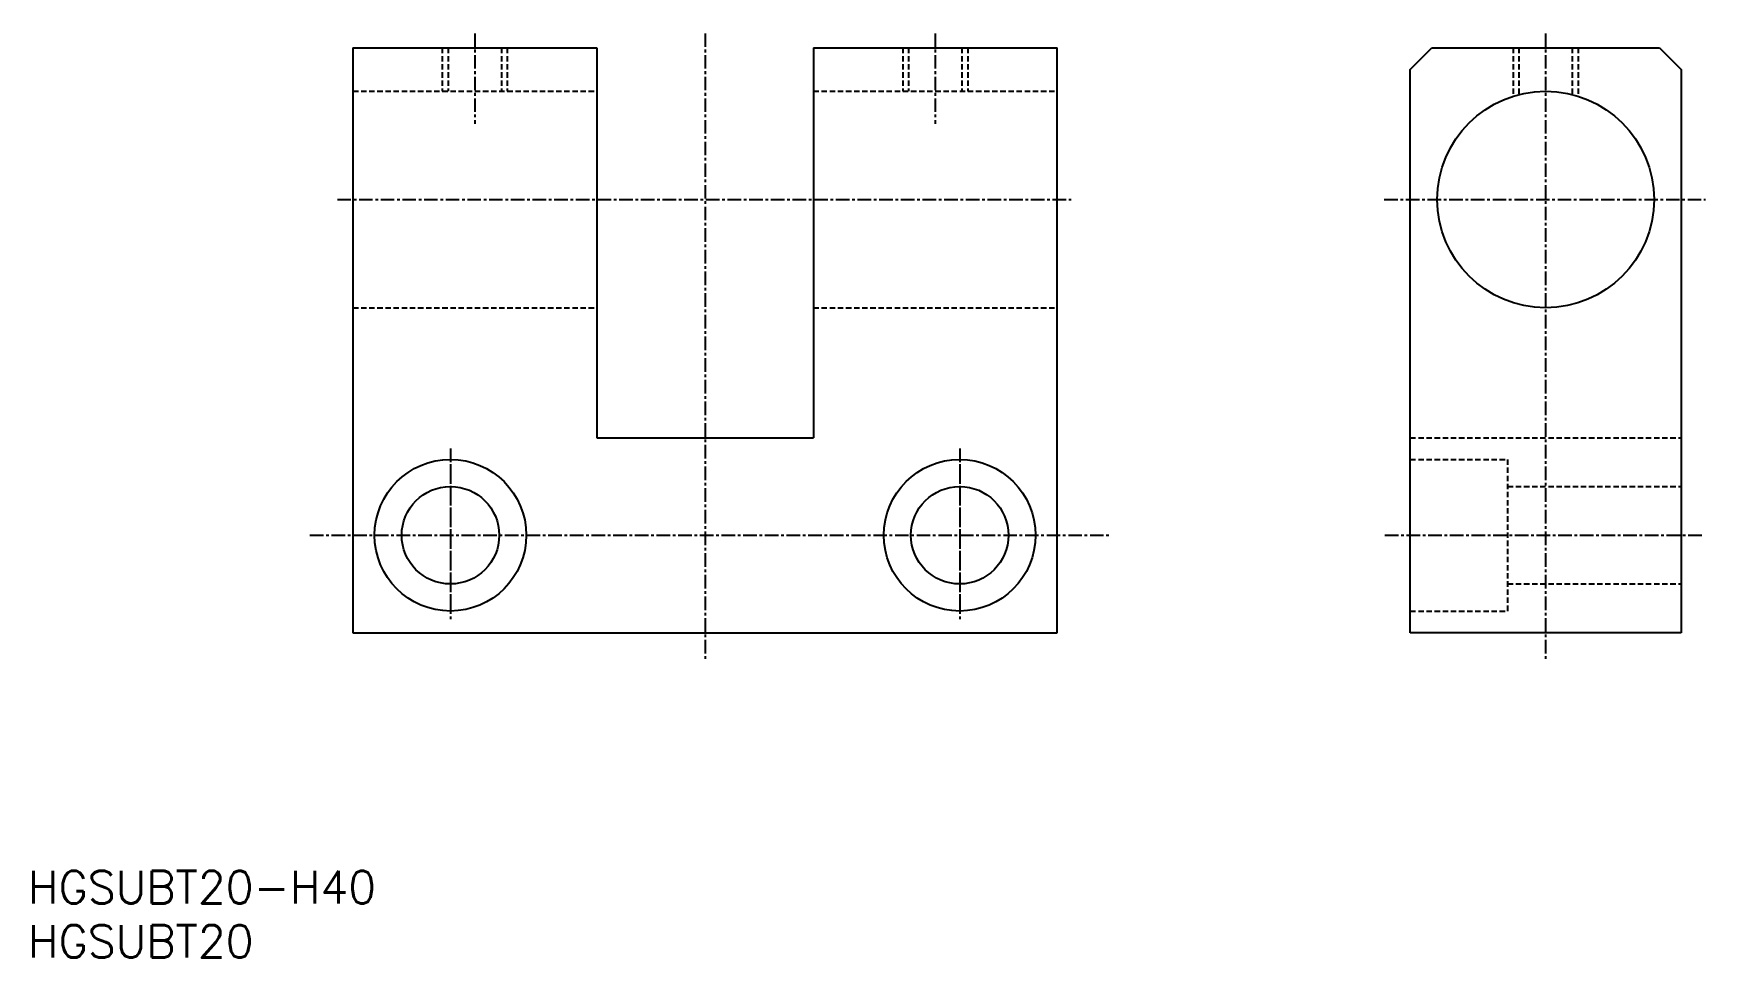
# Model space of a CAD drawing. Extents: x 1 to 155, y 0 to 85.
import ezdxf

# ---------------------------------------------------------------- set-up
doc = ezdxf.new("R2010")
doc.units = 0
doc.linetypes.add('CENTER', pattern=[2, 1.25, -0.25, 0.25, -0.25])
doc.linetypes.add('DASHED', pattern=[0.75, 0.5, -0.25])
doc.layers.get('0').update_dxf_attribs({"linetype": 'CONTINUOUS'})
doc.layers.add('CENTER', color=1, linetype='CENTER')
doc.styles.get("Standard").update_dxf_attribs({"font": 'txt.shx'})

# ---------------------------------------------------------------- blocks, each defined once
blk = doc.blocks.new('*U14')
at = {"color": 7, "linetype": 'CONTINUOUS'}
blk.add_text('HGSUBT20', height=3, dxfattribs=at).set_placement((0, 0))
blk = doc.blocks.new('*U15')
at = {"color": 7, "linetype": 'CONTINUOUS'}
blk.add_text('HGSUBT20-H40', height=3, dxfattribs=at).set_placement((0, 5))

msp = doc.modelspace()

# ---------------------------------------------------------------- linework, layer by layer
at = {"color": 7, "linetype": 'CONTINUOUS'}
for p, q in [((30, 84), (30, 30)), ((30, 84), (52.5, 84)), ((52.5, 84), (52.5, 48)), ((72.5, 84), (72.5, 48)), ((72.5, 84), (95, 84)), ((95, 30), (95, 84)), ((127.58, 82), (129.58, 84)), ((129.58, 84), (150.58, 84)), ((150.58, 84), (152.58, 82)), ((127.58, 30), (127.58, 82)), ((152.58, 82), (152.58, 30)), ((52.5, 48), (72.5, 48)), ((30, 30), (95, 30)), ((152.58, 30), (127.58, 30))]:
    msp.add_line(p, q, dxfattribs=at)
at = {"color": 3, "linetype": 'DASHED'}
for p, q in [((38.25, 84), (38.25, 80)), ((38.79, 84), (38.79, 80)), ((43.71, 84), (43.71, 80)), ((44.25, 84), (44.25, 80)), ((80.75, 84), (80.75, 80)), ((81.29, 84), (81.29, 80)), ((86.21, 84), (86.21, 80)), ((86.75, 84), (86.75, 80)), ((137.08, 84), (137.08, 79.54)), ((137.62, 84), (137.62, 79.69)), ((142.53, 84), (142.53, 79.69)), ((143.08, 84), (143.08, 79.54)), ((30, 80), (52.5, 80)), ((72.5, 80), (95, 80)), ((30, 60), (52.5, 60)), ((72.5, 60), (95, 60)), ((127.58, 48), (152.58, 48)), ((127.58, 46), (136.58, 46)), ((136.58, 32), (136.58, 46)), ((136.58, 43.5), (152.58, 43.5)), ((136.58, 34.5), (152.58, 34.5)), ((127.58, 32), (136.58, 32))]:
    msp.add_line(p, q, dxfattribs=at)
at = {"color": 7, "linetype": 'CONTINUOUS'}
for centre, radius in [((140.08, 70), 10), ((39, 39), 7), ((86, 39), 7), ((39, 39), 4.5), ((86, 39), 4.5)]:
    msp.add_circle(centre, radius, dxfattribs=at)
at = {"layer": 'CENTER', "color": 1, "linetype": 'CENTER'}
for p, q in [((41.25, 85.34), (41.25, 77)), ((62.5, 85.34), (62.5, 27.52)), ((83.75, 85.34), (83.75, 77)), ((140.08, 85.34), (140.08, 27.52)), ((28.57, 70), (96.3, 70)), ((125.19, 70), (154.84, 70)), ((39, 47), (39, 31)), ((86, 47), (86, 31)), ((39, 45.55), (39, 32.08)), ((86, 45.55), (86, 32.08)), ((26.03, 39), (99.76, 39)), ((125.24, 39), (154.59, 39))]:
    msp.add_line(p, q, dxfattribs=at)

# ---------------------------------------------------------------- block references
at = {"color": 7, "linetype": 'CONTINUOUS'}
for name in ['*U15', '*U14']:
    msp.add_blockref(name, (0, 0), dxfattribs=at)

doc.saveas('drawing.dxf')
